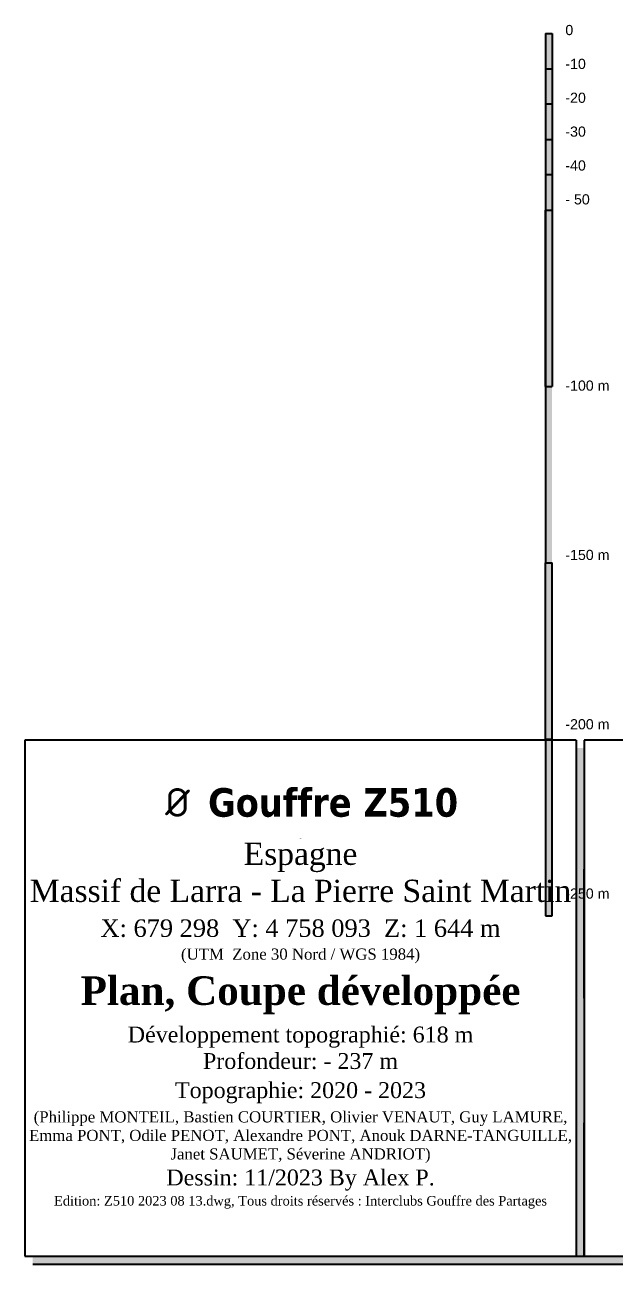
# Model space of a CAD drawing. Header units: metres. Extents: x -1178 to 131, y -250 to 398.
# Drawn here: x -1177.6 to -1010.5, y -216.5 to 134.7 of the extents above; entities that cross this region are included whole.
import ezdxf

# ---------------------------------------------------------------- set-up
doc = ezdxf.new("R2010")
doc.units = ezdxf.units.M
doc.header["$MEASUREMENT"] = 0
doc.layers.get('0').update_dxf_attribs({"color": 250})
doc.layers.add('Blocs - Echelle', color=250, linetype='Continuous')
doc.layers.add('Espace Papier - Cadre Visible', color=250, linetype='Continuous')

# ---------------------------------------------------------------- blocks, each defined once
blk = doc.blocks.new('*U203')
at = {"layer": 'Espace Papier - Cadre Visible'}
for color, points in [(256, [(-237.42, -17.42), (-237.42, -19.92), (112.58, -19.92), (112.58, 142.58), (110.08, 142.58), (110.08, -17.42)]), (256, [(-237.42, -17.42), (-237.42, -19.92), (112.58, -19.92), (112.58, 142.58), (110.08, 142.58), (110.08, -17.42)]), (256, [(-237.42, -17.42), (-237.42, -19.92), (112.58, -19.92), (112.58, 142.58), (110.08, 142.58), (110.08, -17.42)]), (256, [(-237.42, -17.42), (-237.42, -19.92), (112.58, -19.92), (112.58, 142.58), (110.08, 142.58), (110.08, -17.42)]), (256, [(-237.42, -17.42), (-237.42, -19.92), (112.58, -19.92), (112.58, 142.58), (110.08, 142.58), (110.08, -17.42)]), (256, [(-237.42, -17.42), (-237.42, -19.92), (112.58, -19.92), (112.58, 142.58), (110.08, 142.58), (110.08, -17.42)]), (256, [(-237.42, -17.42), (-237.42, -19.92), (112.58, -19.92), (112.58, 142.58), (110.08, 142.58), (110.08, -17.42)]), (256, [(-237.42, -17.42), (-237.42, -19.92), (112.58, -19.92), (112.58, 142.58), (110.08, 142.58), (110.08, -17.42)]), (256, [(-237.42, -17.42), (-237.42, -19.92), (112.58, -19.92), (112.58, 142.58), (110.08, 142.58), (110.08, -17.42)]), (256, [(-237.42, -17.42), (-237.42, -19.92), (112.58, -19.92), (112.58, 142.58), (110.08, 142.58), (110.08, -17.42)]), (256, [(-237.42, -17.42), (-237.42, -19.92), (112.58, -19.92), (112.58, 142.58), (110.08, 142.58), (110.08, -17.42)]), (256, [(-237.42, -17.42), (-237.42, -19.92), (112.58, -19.92), (112.58, 142.58), (110.08, 142.58), (110.08, -17.42)]), (256, [(-237.42, -17.42), (-237.42, -19.92), (112.58, -19.92), (112.58, 142.58), (110.08, 142.58), (110.08, -17.42)]), (256, [(-237.42, -17.42), (-237.42, -19.92), (112.58, -19.92), (112.58, 142.58), (110.08, 142.58), (110.08, -17.42)]), (256, [(-237.42, -17.42), (-237.42, -19.92), (112.58, -19.92), (112.58, 142.58), (110.08, 142.58), (110.08, -17.42)]), (256, [(-237.42, -17.42), (-237.42, -19.92), (112.58, -19.92), (112.58, 142.58), (110.08, 142.58), (110.08, -17.42)]), (256, [(-237.42, -17.42), (-237.42, -19.92), (112.58, -19.92), (112.58, 142.58), (110.08, 142.58), (110.08, -17.42)]), (256, [(-237.42, -17.42), (-237.42, -19.92), (112.58, -19.92), (112.58, 142.58), (110.08, 142.58), (110.08, -17.42)]), (256, [(-237.42, -17.42), (-237.42, -19.92), (112.58, -19.92), (112.58, 142.58), (110.08, 142.58), (110.08, -17.42)]), (256, [(-237.42, -17.42), (-237.42, -19.92), (112.58, -19.92), (112.58, 142.58), (110.08, 142.58), (110.08, -17.42)]), (256, [(-237.42, -17.42), (-237.42, -19.92), (112.58, -19.92), (112.58, 142.58), (110.08, 142.58), (110.08, -17.42)]), (256, [(-237.42, -17.42), (-237.42, -19.92), (112.58, -19.92), (112.58, 142.58), (110.08, 142.58), (110.08, -17.42)]), (250, [(-237.42, -17.42), (-237.42, -19.92), (112.58, -19.92), (112.58, 142.58), (110.08, 142.58), (110.08, -17.42)]), (250, [(-63.67, -17.42), (-63.67, 142.58), (-66.17, 142.58), (-66.17, -17.42)]), (250, [(-63.67, -17.42), (-63.67, 142.58), (-66.17, 142.58), (-66.17, -17.42)]), (250, [(-63.67, -17.42), (-63.67, 142.58), (-66.17, 142.58), (-66.17, -17.42)]), (250, [(-63.67, -17.42), (-63.67, 142.58), (-66.17, 142.58), (-66.17, -17.42)]), (250, [(-63.67, -17.42), (-63.67, 142.58), (-66.17, 142.58), (-66.17, -17.42)]), (250, [(-63.67, -17.42), (-63.67, 142.58), (-66.17, 142.58), (-66.17, -17.42)]), (250, [(-63.67, -17.42), (-63.67, 142.58), (-66.17, 142.58), (-66.17, -17.42)]), (250, [(-63.67, -17.42), (-63.67, 142.58), (-66.17, 142.58), (-66.17, -17.42)]), (250, [(-63.67, -17.42), (-63.67, 142.58), (-66.17, 142.58), (-66.17, -17.42)]), (250, [(-63.67, -17.42), (-63.67, 142.58), (-66.17, 142.58), (-66.17, -17.42)]), (250, [(-63.67, -17.42), (-63.67, 142.58), (-66.17, 142.58), (-66.17, -17.42)]), (250, [(-63.67, -17.42), (-63.67, 142.58), (-66.17, 142.58), (-66.17, -17.42)]), (250, [(-63.67, -17.42), (-63.67, 142.58), (-66.17, 142.58), (-66.17, -17.42)]), (250, [(-63.67, -17.42), (-63.67, 142.58), (-66.17, 142.58), (-66.17, -17.42)]), (250, [(-63.67, -17.42), (-63.67, 142.58), (-66.17, 142.58), (-66.17, -17.42)]), (250, [(-63.67, -17.42), (-63.67, 142.58), (-66.17, 142.58), (-66.17, -17.42)]), (250, [(-63.67, -17.42), (-63.67, 142.58), (-66.17, 142.58), (-66.17, -17.42)]), (250, [(-63.67, -17.42), (-63.67, 142.58), (-66.17, 142.58), (-66.17, -17.42)]), (250, [(-63.67, -17.42), (-63.67, 142.58), (-66.17, 142.58), (-66.17, -17.42)]), (250, [(-63.67, -17.42), (-63.67, 142.58), (-66.17, 142.58), (-66.17, -17.42)]), (250, [(-63.67, -17.42), (-63.67, 142.58), (-66.17, 142.58), (-66.17, -17.42)]), (250, [(-63.67, -17.42), (-63.67, 142.58), (-66.17, 142.58), (-66.17, -17.42)]), (250, [(-63.67, -17.42), (-63.67, 142.58), (-66.17, 142.58), (-66.17, -17.42)]), (250, [(-63.67, -17.42), (-63.67, 142.58), (-66.17, 142.58), (-66.17, -17.42)])]:
    blk.add_hatch(color=color, dxfattribs=at).paths.add_polyline_path(points)
at = {"color": 250}
blk.add_line((-63.67, -17.42), (-63.67, 24.64), dxfattribs=at)
at = {"layer": 'Espace Papier - Cadre Visible'}
for p, q in [((-239.92, 145.08), (-239.92, -17.42)), ((-66.17, 145.08), (-239.92, 145.08)), ((-239.92, 145.08), (-239.92, -17.42)), ((-66.17, 145.08), (-239.92, 145.08)), ((-239.92, 145.08), (-239.92, -17.42)), ((-66.17, 145.08), (-239.92, 145.08)), ((-239.92, 145.08), (-239.92, -17.42)), ((-66.17, 145.08), (-239.92, 145.08)), ((-239.92, 145.08), (-239.92, -17.42)), ((-66.17, 145.08), (-239.92, 145.08)), ((-239.92, 145.08), (-239.92, -17.42)), ((-66.17, 145.08), (-239.92, 145.08)), ((-239.92, 145.08), (-239.92, -17.42)), ((-66.17, 145.08), (-239.92, 145.08)), ((-239.92, 145.08), (-239.92, -17.42)), ((-66.17, 145.08), (-239.92, 145.08)), ((-239.92, 145.08), (-239.92, -17.42)), ((-66.17, 145.08), (-239.92, 145.08)), ((-239.92, 145.08), (-239.92, -17.42)), ((-66.17, 145.08), (-239.92, 145.08)), ((-239.92, 145.08), (-239.92, -17.42)), ((-66.17, 145.08), (-239.92, 145.08)), ((-239.92, 145.08), (-239.92, -17.42)), ((-66.17, 145.08), (-239.92, 145.08)), ((-239.92, 145.08), (-239.92, -17.42)), ((-66.17, 145.08), (-239.92, 145.08)), ((-239.92, 145.08), (-239.92, -17.42)), ((-66.17, 145.08), (-239.92, 145.08)), ((-239.92, 145.08), (-239.92, -17.42)), ((-66.17, 145.08), (-239.92, 145.08)), ((-239.92, 145.08), (-239.92, -17.42)), ((-66.17, 145.08), (-239.92, 145.08)), ((-239.92, 145.08), (-239.92, -17.42)), ((-66.17, 145.08), (-239.92, 145.08)), ((-239.92, 145.08), (-239.92, -17.42)), ((-66.17, 145.08), (-239.92, 145.08)), ((-239.92, 145.08), (-239.92, -17.42)), ((-66.17, 145.08), (-239.92, 145.08)), ((-239.92, 145.08), (-239.92, -17.42)), ((-66.17, 145.08), (-239.92, 145.08)), ((-239.92, 145.08), (-239.92, -17.42)), ((-66.17, 145.08), (-239.92, 145.08)), ((-239.92, 145.08), (-239.92, -17.42)), ((-66.17, 145.08), (-239.92, 145.08)), ((-239.92, 145.08), (-239.92, -17.42)), ((-66.17, 145.08), (-239.92, 145.08)), ((110.08, 145.08), (-63.67, 145.08)), ((110.08, 145.08), (-63.67, 145.08)), ((110.08, 145.08), (-63.67, 145.08)), ((110.08, 145.08), (-63.67, 145.08)), ((110.08, 145.08), (-63.67, 145.08)), ((110.08, 145.08), (-63.67, 145.08)), ((110.08, 145.08), (-63.67, 145.08)), ((110.08, 145.08), (-63.67, 145.08)), ((110.08, 145.08), (-63.67, 145.08)), ((110.08, 145.08), (-63.67, 145.08)), ((110.08, 145.08), (-63.67, 145.08)), ((110.08, 145.08), (-63.67, 145.08)), ((110.08, 145.08), (-63.67, 145.08)), ((110.08, 145.08), (-63.67, 145.08)), ((110.08, 145.08), (-63.67, 145.08)), ((110.08, 145.08), (-63.67, 145.08)), ((110.08, 145.08), (-63.67, 145.08)), ((110.08, 145.08), (-63.67, 145.08)), ((110.08, 145.08), (-63.67, 145.08)), ((110.08, 145.08), (-63.67, 145.08)), ((110.08, 145.08), (-63.67, 145.08)), ((110.08, 145.08), (-63.67, 145.08)), ((110.08, 145.08), (-63.67, 145.08))]:
    blk.add_line(p, q, dxfattribs=at)
at = {"layer": 'Espace Papier - Cadre Visible', "color": 250}
for p, q in [((-239.92, 145.08), (-239.92, -17.42)), ((-66.17, 145.08), (-239.92, 145.08)), ((-66.17, 145.08), (-66.17, -17.42)), ((-66.17, 145.08), (-66.17, -17.42)), ((-66.17, 145.08), (-66.17, -17.42)), ((-66.17, 145.08), (-66.17, -17.42)), ((-66.17, 145.08), (-66.17, -17.42)), ((-66.17, 145.08), (-66.17, -17.42)), ((-66.17, 145.08), (-66.17, -17.42)), ((-66.17, 145.08), (-66.17, -17.42)), ((-66.17, 145.08), (-66.17, -17.42)), ((-66.17, 145.08), (-66.17, -17.42)), ((-66.17, 145.08), (-66.17, -17.42)), ((-66.17, 145.08), (-66.17, -17.42)), ((-66.17, 145.08), (-66.17, -17.42)), ((-66.17, 145.08), (-66.17, -17.42)), ((-66.17, 145.08), (-66.17, -17.42)), ((-66.17, 145.08), (-66.17, -17.42)), ((-66.17, 145.08), (-66.17, -17.42)), ((-66.17, 145.08), (-66.17, -17.42)), ((-66.17, 145.08), (-66.17, -17.42)), ((-66.17, 145.08), (-66.17, -17.42)), ((-66.17, 145.08), (-66.17, -17.42)), ((-66.17, 145.08), (-66.17, -17.42)), ((-66.17, 145.08), (-66.17, -17.42)), ((-66.17, 145.08), (-66.17, -17.42)), ((-63.67, 145.08), (-63.67, -17.42)), ((-63.67, 145.08), (-63.67, -17.42)), ((-63.67, 145.08), (-63.67, -17.42)), ((-63.67, 145.08), (-63.67, -17.42)), ((-63.67, 145.08), (-63.67, -17.42)), ((-63.67, 145.08), (-63.67, -17.42)), ((-63.67, 145.08), (-63.67, -17.42)), ((-63.67, 145.08), (-63.67, -17.42)), ((-63.67, 145.08), (-63.67, -17.42)), ((-63.67, 145.08), (-63.67, -17.42)), ((-63.67, 145.08), (-63.67, -17.42)), ((-63.67, 145.08), (-63.67, -17.42)), ((-63.67, 145.08), (-63.67, -17.42)), ((-63.67, 145.08), (-63.67, -17.42)), ((-63.67, 145.08), (-63.67, -17.42)), ((-63.67, 145.08), (-63.67, -17.42)), ((-63.67, 145.08), (-63.67, -17.42)), ((-63.67, 145.08), (-63.67, -17.42)), ((-63.67, 145.08), (-63.67, -17.42)), ((-63.67, 145.08), (-63.67, -17.42)), ((-63.67, 145.08), (-63.67, -17.42)), ((-63.67, 145.08), (-63.67, -17.42)), ((-63.67, 145.08), (-63.67, -17.42)), ((110.08, 145.08), (-63.67, 145.08)), ((-63.67, 145.08), (-63.67, -17.42)), ((-63.67, 130.18), (-63.67, 63.83)), ((-63.67, 130.18), (-63.67, 86.75)), ((-63.67, 130.18), (-63.67, 119.12)), ((-63.67, 130.18), (-63.67, 63.83)), ((-63.67, 130.18), (-63.67, 86.75)), ((-63.67, 130.18), (-63.67, 119.12)), ((-63.67, 130.18), (-63.67, 63.83)), ((-63.67, 130.18), (-63.67, 86.75)), ((-63.67, 130.18), (-63.67, 119.12)), ((-63.67, 130.18), (-63.67, 63.83)), ((-63.67, 130.18), (-63.67, 86.75)), ((-63.67, 130.18), (-63.67, 119.12)), ((-63.67, 130.18), (-63.67, 63.83)), ((-63.67, 130.18), (-63.67, 86.75)), ((-63.67, 130.18), (-63.67, 119.12)), ((-63.67, 130.18), (-63.67, 63.83)), ((-63.67, 130.18), (-63.67, 86.75)), ((-63.67, 130.18), (-63.67, 119.12)), ((-63.67, 130.18), (-63.67, 63.83)), ((-63.67, 130.18), (-63.67, 86.75)), ((-63.67, 130.18), (-63.67, 119.12)), ((-63.67, 130.18), (-63.67, 63.83)), ((-63.67, 130.18), (-63.67, 86.75)), ((-63.67, 130.18), (-63.67, 119.12)), ((-63.67, 130.18), (-63.67, 63.83)), ((-63.67, 130.18), (-63.67, 86.75)), ((-63.67, 130.18), (-63.67, 119.12)), ((-63.67, 130.18), (-63.67, 63.83)), ((-63.67, 130.18), (-63.67, 86.75)), ((-63.67, 130.18), (-63.67, 119.12)), ((-63.67, 130.18), (-63.67, 63.83)), ((-63.67, 130.18), (-63.67, 86.75)), ((-63.67, 130.18), (-63.67, 119.12)), ((-63.67, 130.18), (-63.67, 63.83)), ((-63.67, 130.18), (-63.67, 86.75)), ((-63.67, 130.18), (-63.67, 119.12)), ((-63.67, 130.18), (-63.67, 63.83)), ((-63.67, 130.18), (-63.67, 86.75)), ((-63.67, 130.18), (-63.67, 119.12)), ((-63.67, 130.18), (-63.67, 63.83)), ((-63.67, 130.18), (-63.67, 86.75)), ((-63.67, 130.18), (-63.67, 119.12)), ((-63.67, 130.18), (-63.67, 63.83)), ((-63.67, 130.18), (-63.67, 86.75)), ((-63.67, 130.18), (-63.67, 119.12)), ((-63.67, 130.18), (-63.67, 63.83)), ((-63.67, 130.18), (-63.67, 86.75)), ((-63.67, 130.18), (-63.67, 119.12)), ((-63.67, 130.18), (-63.67, 63.83)), ((-63.67, 130.18), (-63.67, 86.75)), ((-63.67, 130.18), (-63.67, 119.12)), ((-63.67, 130.18), (-63.67, 63.83)), ((-63.67, 130.18), (-63.67, 86.75)), ((-63.67, 130.18), (-63.67, 119.12)), ((-63.67, 130.18), (-63.67, 63.83)), ((-63.67, 130.18), (-63.67, 86.75)), ((-63.67, 130.18), (-63.67, 119.12)), ((-63.67, 130.18), (-63.67, 63.83)), ((-63.67, 130.18), (-63.67, 86.75)), ((-63.67, 130.18), (-63.67, 119.12)), ((-63.67, 130.18), (-63.67, 63.83)), ((-63.67, 130.18), (-63.67, 86.75)), ((-63.67, 130.18), (-63.67, 119.12)), ((-63.67, 130.18), (-63.67, 63.83)), ((-63.67, 130.18), (-63.67, 86.75)), ((-63.67, 130.18), (-63.67, 119.12)), ((-63.67, 130.18), (-63.67, 63.83)), ((-63.67, 130.18), (-63.67, 86.75)), ((-63.67, 130.18), (-63.67, 119.12)), ((-63.67, 130.18), (-63.67, 63.83)), ((-63.67, 130.18), (-63.67, 86.75)), ((-63.67, 130.18), (-63.67, 119.12)), ((-63.67, 108.46), (-63.67, 97.4)), ((-63.67, 108.46), (-63.67, 97.4)), ((-63.67, 108.46), (-63.67, 97.4)), ((-63.67, 108.46), (-63.67, 97.4)), ((-63.67, 108.46), (-63.67, 97.4)), ((-63.67, 108.46), (-63.67, 97.4)), ((-63.67, 108.46), (-63.67, 97.4)), ((-63.67, 108.46), (-63.67, 97.4)), ((-63.67, 108.46), (-63.67, 97.4)), ((-63.67, 108.46), (-63.67, 97.4)), ((-63.67, 108.46), (-63.67, 97.4)), ((-63.67, 108.46), (-63.67, 97.4)), ((-63.67, 108.46), (-63.67, 97.4)), ((-63.67, 108.46), (-63.67, 97.4)), ((-63.67, 108.46), (-63.67, 97.4)), ((-63.67, 108.46), (-63.67, 97.4)), ((-63.67, 108.46), (-63.67, 97.4)), ((-63.67, 108.46), (-63.67, 97.4)), ((-63.67, 108.46), (-63.67, 97.4)), ((-63.67, 108.46), (-63.67, 97.4)), ((-63.67, 108.46), (-63.67, 97.4)), ((-63.67, 108.46), (-63.67, 97.4)), ((-63.67, 108.46), (-63.67, 97.4)), ((-63.67, 108.46), (-63.67, 97.4)), ((-63.67, 63.83), (-63.67, 104.45)), ((-63.67, 63.83), (-63.67, 104.45)), ((-63.67, 63.83), (-63.67, 104.45)), ((-63.67, 63.83), (-63.67, 104.45)), ((-63.67, 63.83), (-63.67, 104.45)), ((-63.67, 63.83), (-63.67, 104.45)), ((-63.67, 63.83), (-63.67, 104.45)), ((-63.67, 63.83), (-63.67, 104.45)), ((-63.67, 63.83), (-63.67, 104.45)), ((-63.67, 63.83), (-63.67, 104.45)), ((-63.67, 63.83), (-63.67, 104.45)), ((-63.67, 63.83), (-63.67, 104.45)), ((-63.67, 63.83), (-63.67, 104.45)), ((-63.67, 63.83), (-63.67, 104.45)), ((-63.67, 63.83), (-63.67, 104.45)), ((-63.67, 63.83), (-63.67, 104.45)), ((-63.67, 63.83), (-63.67, 104.45)), ((-63.67, 63.83), (-63.67, 104.45)), ((-63.67, 63.83), (-63.67, 104.45)), ((-63.67, 63.83), (-63.67, 104.45)), ((-63.67, 63.83), (-63.67, 104.45)), ((-63.67, 63.83), (-63.67, 104.45)), ((-63.67, 63.83), (-63.67, 104.45)), ((-63.67, 63.83), (-63.67, 104.45)), ((-63.67, 63.83), (-63.67, 97.01)), ((-63.67, 63.83), (-63.67, 97.01)), ((-63.67, 63.83), (-63.67, 97.01)), ((-63.67, 63.83), (-63.67, 97.01)), ((-63.67, 63.83), (-63.67, 97.01)), ((-63.67, 63.83), (-63.67, 97.01)), ((-63.67, 63.83), (-63.67, 97.01)), ((-63.67, 63.83), (-63.67, 97.01)), ((-63.67, 63.83), (-63.67, 97.01)), ((-63.67, 63.83), (-63.67, 97.01)), ((-63.67, 63.83), (-63.67, 97.01)), ((-63.67, 63.83), (-63.67, 97.01)), ((-63.67, 63.83), (-63.67, 97.01)), ((-63.67, 63.83), (-63.67, 97.01)), ((-63.67, 63.83), (-63.67, 97.01)), ((-63.67, 63.83), (-63.67, 97.01)), ((-63.67, 63.83), (-63.67, 97.01)), ((-63.67, 63.83), (-63.67, 97.01)), ((-63.67, 63.83), (-63.67, 97.01)), ((-63.67, 63.83), (-63.67, 97.01)), ((-63.67, 63.83), (-63.67, 97.01)), ((-63.67, 63.83), (-63.67, 97.01)), ((-63.67, 63.83), (-63.67, 97.01)), ((-63.67, 63.83), (-63.67, 97.01)), ((-63.67, 86.75), (-63.67, 75.69)), ((-63.67, 86.75), (-63.67, 75.69)), ((-63.67, 86.75), (-63.67, 75.69)), ((-63.67, 86.75), (-63.67, 75.69)), ((-63.67, 86.75), (-63.67, 75.69)), ((-63.67, 86.75), (-63.67, 75.69)), ((-63.67, 86.75), (-63.67, 75.69)), ((-63.67, 86.75), (-63.67, 75.69)), ((-63.67, 86.75), (-63.67, 75.69)), ((-63.67, 86.75), (-63.67, 75.69)), ((-63.67, 86.75), (-63.67, 75.69)), ((-63.67, 86.75), (-63.67, 75.69)), ((-63.67, 86.75), (-63.67, 75.69)), ((-63.67, 86.75), (-63.67, 75.69)), ((-63.67, 86.75), (-63.67, 75.69)), ((-63.67, 86.75), (-63.67, 75.69)), ((-63.67, 86.75), (-63.67, 75.69)), ((-63.67, 86.75), (-63.67, 75.69)), ((-63.67, 86.75), (-63.67, 75.69)), ((-63.67, 86.75), (-63.67, 75.69)), ((-63.67, 86.75), (-63.67, 75.69)), ((-63.67, 86.75), (-63.67, 75.69)), ((-63.67, 86.75), (-63.67, 75.69)), ((-63.67, 86.75), (-63.67, 75.69)), ((-239.92, -17.42), (110.08, -17.42)), ((-239.92, -17.42), (110.08, -17.42)), ((-239.92, -17.42), (110.08, -17.42)), ((-239.92, -17.42), (110.08, -17.42)), ((-239.92, -17.42), (110.08, -17.42)), ((-239.92, -17.42), (110.08, -17.42)), ((-239.92, -17.42), (110.08, -17.42)), ((-239.92, -17.42), (110.08, -17.42)), ((-239.92, -17.42), (110.08, -17.42)), ((-239.92, -17.42), (110.08, -17.42)), ((-239.92, -17.42), (110.08, -17.42)), ((-239.92, -17.42), (110.08, -17.42)), ((-239.92, -17.42), (110.08, -17.42)), ((-239.92, -17.42), (110.08, -17.42)), ((-239.92, -17.42), (110.08, -17.42)), ((-239.92, -17.42), (110.08, -17.42)), ((-239.92, -17.42), (110.08, -17.42)), ((-239.92, -17.42), (110.08, -17.42)), ((-239.92, -17.42), (110.08, -17.42)), ((-239.92, -17.42), (110.08, -17.42)), ((-239.92, -17.42), (110.08, -17.42)), ((-239.92, -17.42), (110.08, -17.42)), ((-239.92, -17.42), (110.08, -17.42)), ((-239.92, -17.42), (110.08, -17.42)), ((-63.67, -17.42), (-58.67, -17.42)), ((-63.67, -17.42), (-58.67, -17.42)), ((-63.67, -17.42), (-58.67, -17.42)), ((-63.67, -17.42), (-58.67, -17.42)), ((-63.67, -17.42), (-58.67, -17.42)), ((-63.67, -17.42), (-58.67, -17.42)), ((-63.67, -17.42), (-58.67, -17.42)), ((-63.67, -17.42), (-58.67, -17.42)), ((-63.67, -17.42), (-58.67, -17.42)), ((-63.67, -17.42), (-58.67, -17.42)), ((-63.67, -17.42), (-58.67, -17.42)), ((-63.67, -17.42), (-58.67, -17.42)), ((-63.67, -17.42), (-58.67, -17.42)), ((-63.67, -17.42), (-58.67, -17.42)), ((-63.67, -17.42), (-58.67, -17.42)), ((-63.67, -17.42), (-58.67, -17.42)), ((-63.67, -17.42), (-58.67, -17.42)), ((-63.67, -17.42), (-58.67, -17.42)), ((-63.67, -17.42), (-58.67, -17.42)), ((-63.67, -17.42), (-58.67, -17.42)), ((-63.67, -17.42), (-58.67, -17.42)), ((-63.67, -17.42), (-58.67, -17.42)), ((-63.67, -17.42), (-58.67, -17.42)), ((-63.67, -17.42), (-58.67, -17.42)), ((-237.42, -19.92), (112.58, -19.92)), ((-237.42, -19.92), (112.58, -19.92)), ((-237.42, -19.92), (112.58, -19.92)), ((-237.42, -19.92), (112.58, -19.92)), ((-237.42, -19.92), (112.58, -19.92)), ((-237.42, -19.92), (112.58, -19.92)), ((-237.42, -19.92), (112.58, -19.92)), ((-237.42, -19.92), (112.58, -19.92)), ((-237.42, -19.92), (112.58, -19.92)), ((-237.42, -19.92), (112.58, -19.92)), ((-237.42, -19.92), (112.58, -19.92)), ((-237.42, -19.92), (112.58, -19.92)), ((-237.42, -19.92), (112.58, -19.92)), ((-237.42, -19.92), (112.58, -19.92)), ((-237.42, -19.92), (112.58, -19.92)), ((-237.42, -19.92), (112.58, -19.92)), ((-237.42, -19.92), (112.58, -19.92)), ((-237.42, -19.92), (112.58, -19.92)), ((-237.42, -19.92), (112.58, -19.92)), ((-237.42, -19.92), (112.58, -19.92)), ((-237.42, -19.92), (112.58, -19.92)), ((-237.42, -19.92), (112.58, -19.92)), ((-237.42, -19.92), (112.58, -19.92)), ((-237.42, -19.92), (112.58, -19.92))]:
    blk.add_line(p, q, dxfattribs=at)
at = {"layer": 'Espace Papier - Cadre Visible', "insert": (-153.05, 63.78), "char_height": 6.99961, "width": 173.75, "attachment_point": 5}
blk.add_mtext('\\pxi-3,l4,t4;{\\fISOCPEUR|b1|i0|c0|p34;\\H1.28579x;%%C^I\\fTahoma|b1|i0|c0|p34;Gouffre Z510 \\fTahoma|b0|i0|c0|p34;\\P\\pi0,l0,tz;\\fTimes New Roman|b0|i0|c0|p18;\\H0.14444x;-\\P\\H5.38462x;Espagne  \\PMassif de Larra - La Pierre Saint Martin  \\H0.85723x;\\P\\H0.08332x;\\P\\H11.00058x;X: 679 298  Y: 4 758 093  Z: 1 644 m\\P\\H0.63636x;(UTM  Zone 30 Nord / WGS 1984)\\P\\H0.49991x;\\P\\fTimes New Roman|b1|i0|c0|p18;\\H5.14375x;Plan, Coupe développée\\P\\H0.05556x;\\P\\fTimes New Roman|b0|i0|c0|p18;\\H9.99964x;Développement topographié: 618 m\\PProfondeur: - 237 m\\P\\H0.1x;-\\P\\H10x;Topographie: 2020 - 2023 \\P\\H0.1x;\\P\\H7x;(Philippe MONTEIL, Bastien COURTIER, Olivier VENAUT, Guy LAMURE, Emma PONT, Odile PENOT, Alexandre PONT, Anouk DARNE-TANGUILLE, Janet SAUMET, Séverine ANDRIOT)\\P\\H0.14286x;\\P\\H10x;Dessin: 11/2023 By Alex P.\\H0.85007x;\\P\\H0.7059x;Edition: Z510 2023 08 13.dwg, Tous droits réservés : Interclubs Gouffre des Partages}', dxfattribs=at)
blk = doc.blocks.new('Echelle')
h = blk.add_hatch(color=250)
h.dxf.hatch_style = 1
h.paths.add_polyline_path([(0, 1.875), (0, 0), (10, 0), (10, 1.875)])
h.paths.add_polyline_path([(30, 0), (30, 1.875), (20, 1.875), (20, 0)])
h.paths.add_polyline_path([(50, 0), (50, 1.875), (40, 1.875), (40, 0)])
at = {"true_color": 0x000000}
h = blk.add_hatch(color=18, dxfattribs=at)
h.dxf.hatch_style = 1
h.paths.add_polyline_path([(0, 1.875), (0, 0), (10, 0), (10, 1.875)])
h.paths.add_polyline_path([(30, 0), (30, 1.875), (20, 1.875), (20, 0)])
h.paths.add_polyline_path([(50, 0), (50, 1.875), (40, 1.875), (40, 0)])
at = {"true_color": 0xffffff}
h = blk.add_hatch(color=7, dxfattribs=at)
h.dxf.hatch_style = 1
h.paths.add_polyline_path([(20, 0), (20, 1.875), (10, 1.875), (10, 0)])
h.paths.add_polyline_path([(40, 0), (40, 1.875), (30, 1.875), (30, 0)])
h.paths.add_polyline_path([(100, 0), (100, 1.875), (50, 1.875), (50, 0)])
h = blk.add_hatch(color=7, dxfattribs=at)
h.dxf.hatch_style = 1
h.paths.add_polyline_path([(20, 0), (20, 1.875), (10, 1.875), (10, 0)])
h.paths.add_polyline_path([(40, 0), (40, 1.875), (30, 1.875), (30, 0)])
h.paths.add_polyline_path([(100, 0), (100, 1.875), (50, 1.875), (50, 0)])
h = blk.add_hatch(color=250)
h.dxf.hatch_style = 1
h.paths.add_polyline_path([(150, 0), (150, 1.875), (100, 1.875), (100, 0)])
at = {"true_color": 0x000000}
h = blk.add_hatch(color=18, dxfattribs=at)
h.dxf.hatch_style = 1
h.paths.add_polyline_path([(150, 0), (150, 1.875), (100, 1.875), (100, 0)])
at = {"true_color": 0xffffff}
h = blk.add_hatch(color=7, dxfattribs=at)
h.dxf.hatch_style = 1
h.paths.add_polyline_path([(200, 0), (200, 1.875), (150, 1.875), (150, 0)])
h = blk.add_hatch(color=250)
h.dxf.hatch_style = 1
h.paths.add_polyline_path([(250, 0), (250, 1.875), (200, 1.875), (200, 0)])
at = {"color": 250}
for p, q in [((0, 1.875), (100, 1.875)), ((0, 1.875), (100, 1.875)), ((100, 0), (150, 0)), ((100, 0), (150, 0)), ((150, 0), (150, 1.875)), ((250, 1.875), (150, 1.875)), ((150, 0), (150, 1.875)), ((200, 0), (250, 0)), ((250, 0), (250, 1.875))]:
    blk.add_line(p, q, dxfattribs=at)
at = {"layer": 'Blocs - Echelle', "color": 250}
for p, q in [((0, 0), (0, 1.875)), ((0, 0), (0, 1.875)), ((0, 0), (100, 0)), ((0, 0), (100, 0)), ((10, 0), (10, 1.875)), ((10, 0), (10, 1.875)), ((20, 1.875), (20, 0)), ((20, 1.875), (20, 0)), ((30, 0), (30, 1.875)), ((30, 0), (30, 1.875)), ((40, 1.875), (40, 0)), ((40, 1.875), (40, 0)), ((50, 0), (50, 1.875)), ((50, 0), (50, 1.875)), ((100, 0), (50, 0)), ((100, 0), (50, 0)), ((100, 0), (100, 1.875)), ((100, 0), (100, 1.875)), ((150, 0), (150, 1.875)), ((200, 0), (150, 0)), ((200, 0), (200, 1.875))]:
    blk.add_line(p, q, dxfattribs=at)
at = {"layer": 'Blocs - Echelle', "insert": (250, 5.652), "char_height": 2.87867, "width": 22.79575, "attachment_point": 7, "rotation": 90}
blk.add_mtext('{\\fArial|b0|i0|c0|p34;0 \\P\\P-10\\P     \\P-20\\P\\P-30\\P\\P-40\\P\\P- 50\\P\\P\\P\\P\\P\\P\\P\\P\\P\\P\\P-100 m\\P\\P\\P\\P\\P\\P\\P\\P\\P\\P-150 m\\P\\P\\P\\P\\P\\P\\P\\P\\P\\P-200 m\\P\\P\\P\\P\\P\\P\\P\\P\\P\\P-250 m\\P  }', dxfattribs=at)

msp = doc.modelspace()

# ---------------------------------------------------------------- block references
at = {"layer": 'Blocs - Echelle', "rotation": 270}
msp.add_blockref('Echelle', (-1030.02, 132.24), dxfattribs=at)
at = {"layer": 'Espace Papier - Cadre Visible', "color": 250, "xscale": 0.9, "yscale": 0.9, "zscale": 0.9}
msp.add_blockref('*U203', (-961.7, -198.59), dxfattribs=at)

doc.saveas('drawing.dxf')
